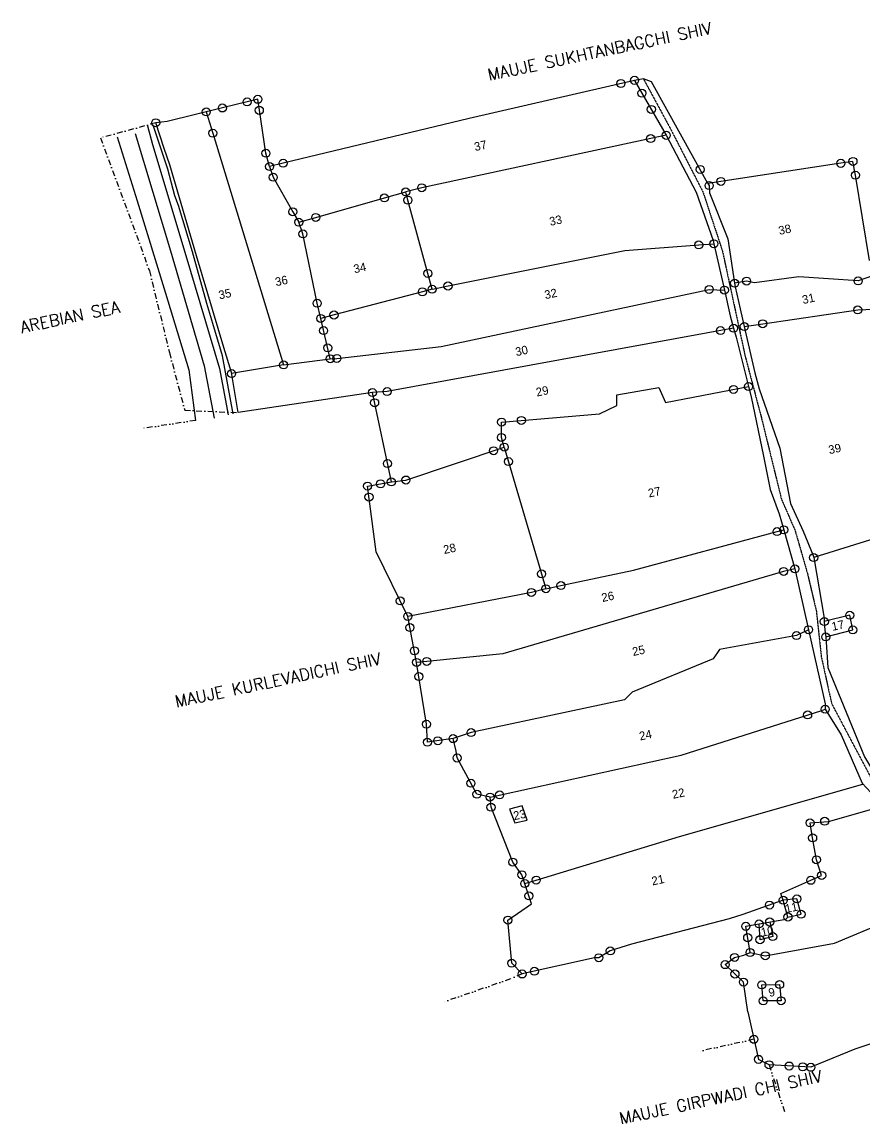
# Model space of a CAD drawing. Header units: metres. Extents: x 353726 to 355880, y 1748954 to 1750743.
# Drawn here: x 353726 to 354465, y 1749777 to 1750743 of the extents above; entities that cross this region are included whole.
import ezdxf
from ezdxf.enums import TextEntityAlignment as Align

# ---------------------------------------------------------------- set-up
doc = ezdxf.new("R2010")
doc.units = ezdxf.units.M
doc.header["$MEASUREMENT"] = 0
for name, pattern in [('DASHDOT', [1, 0.5, -0.25, 0, -0.25]), ('DASHED', [0.75, 0.5, -0.25]), ('DIVIDE', [1.25, 0.5, -0.25, 0, -0.25, 0, -0.25])]:
    doc.linetypes.add(name, pattern=pattern)
for name, color, linetype in [('LINE_WATER', 4, 'Continuous'), ('OFF', 1, 'Continuous'), ('OTHERS', 1, 'Continuous'), ('POLY_PARCEL', 6, 'Continuous'), ('POLY_ROAD', 30, 'Continuous'), ('POLY_WATER', 4, 'Continuous'), ('TEXT_MAPOUT', 7, 'Continuous'), ('TEXT_PARCEL', 7, 'Continuous'), ('V_BOUND_LINE', 7, 'Continuous'), ('V_BOUND_STREAM_LINE', 7, 'DASHDOT'), ('V_DIVIDE_LINE', 7, 'DIVIDE')]:
    doc.layers.add(name, color=color, linetype=linetype)
doc.styles.add('kruti dev 050', font='')
doc.styles.get("Standard").update_dxf_attribs({"font": 'simplex.shx'})
doc.styles.get('kruti dev 050').set_extended_font_data('Kruti Dev 050')

msp = doc.modelspace()

# ---------------------------------------------------------------- linework, layer by layer
for centre in [(354251.48, 1750689.25), (354263.43, 1750692.01), (353933.21, 1750675.39), (354269.94, 1750680.76), (353902.12, 1750667.79), (353923.84, 1750673.1), (353934.5, 1750665.73), (354278.17, 1750666.53), (353843.68, 1750654.8), (353887.96, 1750664.33), (353893.73, 1750645.67), (354277.61, 1750640.97), (354291.29, 1750643.83), (353940.31, 1750628.09), (353943.49, 1750616.47), (353955.39, 1750619.33), (354444.34, 1750619.29), (354454.96, 1750620.89), (353946.73, 1750607.07), (354321.04, 1750613.89), (354457.15, 1750608.88), (354076.92, 1750597.92), (354328.88, 1750599.79), (354339.21, 1750603.46), (354044.18, 1750588.99), (354062.84, 1750594.28), (354064.81, 1750587), (353963.86, 1750576.8), (353983.96, 1750571.89), (353969.03, 1750567.66), (353972.73, 1750557.43), (354332.99, 1750548.81), (354319.74, 1750547.8), (354082.26, 1750522.77), (354099.92, 1750511.78), (354351.16, 1750514.21), (354361.68, 1750516.12), (354459.51, 1750516.23), (354077.49, 1750506.65), (354086.03, 1750508.88), (354328.92, 1750508.79), (354342.26, 1750508.14), (353985.22, 1750496.64), (354459.14, 1750490.87), (353988.37, 1750483.32), (353999.98, 1750486.36), (353990.88, 1750472.71), (354338.85, 1750472.7), (354350.33, 1750474.76), (354359.65, 1750476.24), (354375.81, 1750478.72), (353994.47, 1750457.52), (353955.79, 1750442.65), (353996.73, 1750447.98), (354002.47, 1750448.3), (353910.2, 1750435.02), (354363.38, 1750423.66), (354033.7, 1750418.41), (354046.54, 1750419.22), (354350.24, 1750421.16), (354035.61, 1750409.38), (354146.84, 1750392.44), (354164.23, 1750393.9), (354146.74, 1750379), (354139.9, 1750367.36), (354149.23, 1750370.54), (354046.85, 1750356.14), (354152.93, 1750357.9), (354029.39, 1750336.35), (354040.84, 1750338.38), (354050.25, 1750340.05), (354063.04, 1750341.72), (354030.66, 1750326.78), (354394.24, 1750298.06), (354388.41, 1750296.5), (354420.51, 1750273.7), (354181.93, 1750259.45), (354394.12, 1750261.59), (354404.04, 1750263.85), (354198.94, 1750249.25), (354173.04, 1750243.15), (354185.76, 1750246.47), (354058.04, 1750235.79), (354064.68, 1750222.22), (354452.09, 1750223.17), (354066.56, 1750212.42), (354415.97, 1750210.5), (354429.84, 1750217.68), (354405.45, 1750205.35), (354431.06, 1750204.2), (354454.8, 1750210.32), (354070.48, 1750192.01), (354072.42, 1750181.9), (354081.25, 1750182.77), (354074.39, 1750169.5), (354415.22, 1750135.85), (354430.62, 1750140.79), (354081.02, 1750127.73), (354104.34, 1750115.06), (354120.15, 1750120.36), (354081.87, 1750111.96), (354090.99, 1750113.22), (354107.92, 1750098.1), (354120.02, 1750075.95), (354125.27, 1750066.34), (354145.16, 1750065.7), (354136.8, 1750063.81), (354137.62, 1750054.89), (354417.34, 1750041.24), (354430.17, 1750042.67), (354419.6, 1750028.1), (354422.92, 1750008.86), (354156.65, 1750006.82), (354164.66, 1749995.76), (354177.25, 1749991.09), (354417.98, 1749990.9), (354427.5, 1749995.15), (354167.26, 1749988.04), (354170.89, 1749977.25), (354381.76, 1749969.2), (354393.8, 1749973.44), (354405.79, 1749974.62), (354409.48, 1749961.14), (354152.48, 1749955.98), (354361.03, 1749950.57), (354372.63, 1749952.67), (354381.95, 1749954.36), (354397.97, 1749958.73), (354362.66, 1749940.63), (354384.62, 1749941.63), (354373.45, 1749938.85), (354232.15, 1749923.01), (354242.23, 1749929.04), (354351.17, 1749923.33), (354364.81, 1749927.63), (354378.11, 1749924.73), (354155.82, 1749918.23), (354175.68, 1749911.2), (354342.93, 1749916.98), (354164.9, 1749908.81), (354351.51, 1749908.79), (354358.95, 1749901.69), (354375.03, 1749899.19), (354390.67, 1749899.47), (354376.26, 1749885.2), (354391.93, 1749885.35), (354368.12, 1749851.54), (354372.18, 1749833.97), (354381.36, 1749829.18), (354399.05, 1749828.13), (354410.98, 1749827.42), (354418.03, 1749827)]:
    msp.add_circle(centre, 3.52)
at = {"layer": 'LINE_WATER'}
for p, q in [((353836.6, 1750652.16), (353840.81, 1750635.84)), ((353854.19, 1750614.2), (353841.42, 1750652.83)), ((353809.86, 1750642.49), (353827.41, 1750586.33)), ((353825.8, 1750645.33), (353856.67, 1750542.65)), ((353840.81, 1750635.84), (353870.15, 1750538.57)), ((353860.31, 1750590.67), (353854.19, 1750614.2)), ((353863.62, 1750582.21), (353860.31, 1750590.67)), ((353827.41, 1750586.33), (353852.36, 1750505.51)), ((353875.97, 1750541.81), (353863.62, 1750582.21)), ((353856.67, 1750542.65), (353886.03, 1750441.68)), ((353870.15, 1750538.57), (353899.49, 1750439.51)), ((353888.63, 1750496.37), (353875.97, 1750541.81)), ((353852.36, 1750505.51), (353872.77, 1750438.28)), ((353893.87, 1750478.77), (353888.63, 1750496.37)), ((353902.13, 1750450.49), (353893.87, 1750478.77)), ((353911.69, 1750399.82), (353902.13, 1750450.49)), ((353872.77, 1750438.28), (353878.54, 1750394.01)), ((353886.03, 1750441.68), (353894.94, 1750395.93)), ((353899.49, 1750439.51), (353907.3, 1750398.89))]:
    msp.add_line(p, q, dxfattribs=at)
at = {"layer": 'OFF'}
for p, q in [((354271.18, 1750693.48), (354263.43, 1750692.01)), ((354278.23, 1750690.82), (354271.18, 1750693.48))]:
    msp.add_line(p, q, dxfattribs=at)
at = {"layer": 'OTHERS', "linetype": 'DASHED', "ltscale": 0.5}
for p, q in [((354271.18, 1750693.48), (354294.77, 1750649.97)), ((354294.77, 1750649.97), (354323.43, 1750594.2)), ((354323.43, 1750594.2), (354340.55, 1750542.35)), ((354340.55, 1750542.35), (354360.35, 1750450.56)), ((354360.35, 1750450.56), (354374.72, 1750396.17)), ((354374.72, 1750396.17), (354392.2, 1750325.08)), ((354392.2, 1750325.08), (354404.17, 1750297.61)), ((354404.17, 1750297.61), (354415.08, 1750259.73)), ((354415.08, 1750259.73), (354422.84, 1750226.85)), ((354422.84, 1750226.85), (354427.21, 1750186.68)), ((354427.21, 1750186.68), (354436.29, 1750145.68)), ((354436.29, 1750145.68), (354445.87, 1750127.57)), ((354445.87, 1750127.57), (354470.43, 1750081.39))]:
    msp.add_line(p, q, dxfattribs=at)
at = {"layer": 'POLY_PARCEL'}
for p, q in [((353887.96, 1750664.33), (353893.73, 1750645.67)), ((353893.73, 1750645.67), (353955.79, 1750442.65)), ((354277.63, 1750640.91), (354076.92, 1750597.92)), ((354291.29, 1750643.83), (354277.63, 1750640.91)), ((353943.49, 1750616.47), (353946.73, 1750607.07)), ((353946.73, 1750607.07), (353963.86, 1750576.8)), ((354044.18, 1750588.99), (354062.84, 1750594.28)), ((354076.92, 1750597.92), (354062.84, 1750594.28)), ((354064.81, 1750587), (354062.84, 1750594.28)), ((353983.96, 1750571.89), (354044.18, 1750588.99)), ((354082.26, 1750522.77), (354064.81, 1750587)), ((353963.86, 1750576.8), (353969.03, 1750567.66)), ((353969.03, 1750567.66), (353983.96, 1750571.89)), ((353972.73, 1750557.43), (353969.03, 1750567.66)), ((353985.22, 1750496.64), (353972.73, 1750557.43)), ((354099.92, 1750511.78), (354254.96, 1750542.81)), ((354254.96, 1750542.81), (354319.74, 1750547.8)), ((354319.74, 1750547.8), (354332.99, 1750548.81)), ((354086.03, 1750508.88), (354082.3, 1750522.61)), ((354361.68, 1750516.12), (354351.16, 1750514.21)), ((354368.7, 1750514.67), (354361.68, 1750516.12)), ((354407.49, 1750519.92), (354368.7, 1750514.67)), ((354459.51, 1750516.23), (354407.49, 1750519.92)), ((354472.14, 1750520.59), (354459.51, 1750516.23)), ((354077.49, 1750506.65), (353999.98, 1750486.36)), ((354086.03, 1750508.88), (354077.49, 1750506.65)), ((354086.03, 1750508.88), (354087.91, 1750509.38)), ((354087.91, 1750509.38), (354099.92, 1750511.78)), ((354093.91, 1750458.82), (354328.92, 1750508.79)), ((354328.92, 1750508.79), (354342.26, 1750508.14)), ((353988.37, 1750483.32), (353985.22, 1750496.64)), ((353999.98, 1750486.36), (353988.37, 1750483.32)), ((354375.83, 1750478.62), (354459.14, 1750490.87)), ((354459.14, 1750490.87), (354480.64, 1750491.75)), ((353996.73, 1750447.98), (353988.37, 1750483.32)), ((354350.33, 1750474.76), (354046.54, 1750419.22)), ((354359.65, 1750476.24), (354375.83, 1750478.62)), ((354002.47, 1750448.3), (354093.91, 1750458.82)), ((353955.79, 1750442.65), (353996.73, 1750447.98)), ((353996.73, 1750447.98), (354002.47, 1750448.3)), ((353955.79, 1750442.65), (353910.2, 1750435.02)), ((354046.54, 1750419.22), (354033.7, 1750418.41)), ((354248.05, 1750416.33), (354284.9, 1750422.86)), ((354284.9, 1750422.86), (354290.59, 1750409.8)), ((354290.59, 1750409.8), (354363.38, 1750423.66)), ((354247.91, 1750407.08), (354248.05, 1750416.33)), ((354146.84, 1750392.44), (354232.68, 1750399.66)), ((354232.68, 1750399.66), (354247.91, 1750407.08)), ((354146.74, 1750379), (354146.84, 1750392.44)), ((354149.23, 1750370.54), (354146.74, 1750379)), ((354063.04, 1750341.72), (354149.23, 1750370.54)), ((354149.23, 1750370.54), (354181.93, 1750259.45)), ((354050.25, 1750340.05), (354063.04, 1750341.72)), ((354514.25, 1750303.17), (354420.51, 1750273.7)), ((354262.55, 1750262.69), (354388.41, 1750296.5)), ((354388.41, 1750296.5), (354394.24, 1750298.06)), ((354198.94, 1750249.25), (354262.55, 1750262.69)), ((354404.04, 1750263.85), (354394.12, 1750261.59)), ((354394.12, 1750261.59), (354148.04, 1750189.35)), ((354181.93, 1750259.45), (354185.76, 1750246.47)), ((354173.04, 1750243.15), (354064.68, 1750222.22)), ((354185.76, 1750246.47), (354173.04, 1750243.15)), ((354185.76, 1750246.47), (354198.94, 1750249.25)), ((354452.09, 1750223.17), (354429.84, 1750217.68)), ((354454.8, 1750210.32), (354452.09, 1750223.17)), ((354405.45, 1750205.35), (354338.07, 1750193.27)), ((354415.97, 1750210.5), (354405.45, 1750205.35)), ((354431.06, 1750204.2), (354454.8, 1750210.32)), ((354148.04, 1750189.35), (354081.25, 1750182.77)), ((354338.07, 1750193.27), (354332.27, 1750184.91)), ((354081.25, 1750182.77), (354072.42, 1750181.9)), ((354332.27, 1750184.91), (354261.26, 1750155.88)), ((354254.56, 1750149.2), (354120.15, 1750120.36)), ((354261.26, 1750155.88), (354254.56, 1750149.2)), ((354304.46, 1750100.6), (354427.65, 1750139.83)), ((354427.65, 1750139.83), (354430.62, 1750140.79)), ((354120.15, 1750120.36), (354104.34, 1750115.06)), ((354144.85, 1750065.58), (354304.46, 1750100.6)), ((354303.02, 1750029.4), (354463.71, 1750075.12)), ((354136.8, 1750063.81), (354144.85, 1750065.58)), ((354164.94, 1750056.17), (354153.77, 1750053.39)), ((354153.77, 1750053.39), (354158.41, 1750041.37)), ((354169.26, 1750043.66), (354164.94, 1750056.17)), ((354433.44, 1750042.55), (354471.53, 1750053.11)), ((354158.41, 1750041.37), (354169.26, 1750043.66)), ((354417.34, 1750041.24), (354433.44, 1750042.55)), ((354419.6, 1750028.1), (354417.34, 1750041.24)), ((354177.25, 1749991.09), (354303.02, 1750029.4)), ((354422.92, 1750008.86), (354419.6, 1750028.1)), ((354427.5, 1749995.15), (354422.92, 1750008.86)), ((354417.98, 1749990.9), (354427.5, 1749995.15)), ((354167.26, 1749988.04), (354177.25, 1749991.09)), ((354391.8, 1749979.22), (354417.98, 1749990.9)), ((354393.8, 1749973.44), (354391.8, 1749979.22)), ((354405.79, 1749974.62), (354393.8, 1749973.44)), ((354409.48, 1749961.14), (354405.79, 1749974.62)), ((354381.95, 1749954.36), (354384.62, 1749941.63)), ((354397.97, 1749958.73), (354409.48, 1749961.14)), ((354438.76, 1749935.87), (354483.53, 1749954.55)), ((354373.45, 1749938.85), (354372.63, 1749952.67)), ((354384.62, 1749941.63), (354373.45, 1749938.85)), ((354378.11, 1749924.73), (354438.76, 1749935.87)), ((354364.81, 1749927.63), (354378.11, 1749924.73)), ((354375.03, 1749899.19), (354390.67, 1749899.47)), ((354376.26, 1749885.2), (354375.03, 1749899.19)), ((354390.67, 1749899.47), (354391.93, 1749885.35)), ((354391.93, 1749885.35), (354376.26, 1749885.2))]:
    msp.add_line(p, q, dxfattribs=at)
at = {"layer": 'POLY_ROAD'}
for p, q in [((354263.43, 1750692.01), (354291.29, 1750643.83)), ((354291.29, 1750643.83), (354317.62, 1750593.89)), ((354327.8, 1750601.74), (354328.88, 1750599.79)), ((354317.62, 1750593.89), (354332.32, 1750551.75)), ((354328.88, 1750599.79), (354329.16, 1750593.36)), ((354329.16, 1750593.36), (354345.25, 1750553.23)), ((354345.25, 1750553.23), (354351.16, 1750514.21)), ((354332.32, 1750551.75), (354332.99, 1750548.81)), ((354332.99, 1750548.81), (354342.26, 1750508.14)), ((354351.16, 1750514.21), (354351.66, 1750510.93)), ((354342.26, 1750508.14), (354347.41, 1750485.56)), ((354351.66, 1750510.93), (354356.09, 1750491.67)), ((354347.41, 1750485.56), (354350.33, 1750474.76)), ((354356.09, 1750491.67), (354359.65, 1750476.24)), ((354350.33, 1750474.76), (354352.41, 1750467.06)), ((354359.65, 1750476.24), (354369, 1750435.67)), ((354352.41, 1750467.06), (354363.38, 1750423.66)), ((354369, 1750435.67), (354372.68, 1750421.66)), ((354363.38, 1750423.66), (354365.67, 1750414.58)), ((354372.68, 1750421.66), (354390.88, 1750369.72)), ((354365.67, 1750414.58), (354376.65, 1750362.6)), ((354390.88, 1750369.72), (354400.06, 1750321.16)), ((354376.65, 1750362.6), (354382.44, 1750333.5)), ((354382.44, 1750333.5), (354390.25, 1750311.98)), ((354400.06, 1750321.16), (354411.33, 1750296.85)), ((354390.25, 1750311.98), (354394.24, 1750298.06)), ((354394.24, 1750298.06), (354404.04, 1750263.85)), ((354411.33, 1750296.85), (354420.16, 1750275.71)), ((354420.16, 1750275.71), (354420.51, 1750273.7)), ((354420.51, 1750273.7), (354429.61, 1750220.71)), ((354404.04, 1750263.85), (354415.97, 1750210.5)), ((354429.61, 1750220.71), (354429.84, 1750217.68)), ((354429.84, 1750217.68), (354430.42, 1750210.06)), ((354415.97, 1750210.5), (354430.46, 1750145.7)), ((354430.42, 1750210.06), (354431.06, 1750204.2)), ((354431.06, 1750204.2), (354431.57, 1750199.48)), ((354431.57, 1750199.48), (354432.9, 1750177.5)), ((354432.9, 1750177.5), (354464.98, 1750099.15)), ((354430.46, 1750145.7), (354430.62, 1750140.79)), ((354430.62, 1750140.79), (354444.58, 1750118.36)), ((354444.58, 1750118.36), (354462.97, 1750075.91)), ((354464.98, 1750099.15), (354489.1, 1750058.87)), ((354462.97, 1750075.91), (354482.1, 1750055.7))]:
    msp.add_line(p, q, dxfattribs=at)
at = {"layer": 'POLY_WATER'}
for p, q in [((353851.11, 1750632.32), (353843.68, 1750654.8)), ((353856.03, 1750618.08), (353851.11, 1750632.32)), ((353879.37, 1750538.33), (353856.03, 1750618.08)), ((353903.25, 1750457.85), (353879.37, 1750538.33)), ((353910.04, 1750435.95), (353903.25, 1750457.85)), ((353915.98, 1750400.8), (353910.04, 1750435.95))]:
    msp.add_line(p, q, dxfattribs=at)
at = {"layer": 'V_BOUND_LINE'}
for p, q in [((354263.43, 1750692.01), (354118.38, 1750658.48)), ((354327.8, 1750601.74), (354278.23, 1750690.82)), ((353923.84, 1750673.1), (353902.12, 1750667.79)), ((353933.21, 1750675.39), (353923.84, 1750673.1)), ((353934.66, 1750665.75), (353933.21, 1750675.39)), ((353902.12, 1750667.79), (353853.57, 1750655.92)), ((353940.31, 1750628.09), (353934.66, 1750665.75)), ((354118.38, 1750658.48), (353955.39, 1750619.33)), ((353853.57, 1750655.92), (353843.68, 1750654.8)), ((353943.49, 1750616.47), (353940.31, 1750628.09)), ((354454.96, 1750620.89), (354444.3, 1750619.45)), ((354457.15, 1750608.88), (354454.96, 1750620.89)), ((353955.39, 1750619.33), (353943.49, 1750616.47)), ((354444.3, 1750619.45), (354327.8, 1750601.74)), ((354469.5, 1750534.01), (354457.15, 1750608.88)), ((354033.7, 1750418.41), (353915.98, 1750400.8)), ((354050.25, 1750340.05), (354033.7, 1750418.41)), ((354029.39, 1750336.35), (354050.25, 1750340.05)), ((354037.07, 1750278.64), (354029.39, 1750336.35)), ((354064.68, 1750222.22), (354037.07, 1750278.64)), ((354072.42, 1750181.9), (354064.68, 1750222.22)), ((354081.02, 1750127.73), (354072.42, 1750181.9)), ((354081.87, 1750111.96), (354081.02, 1750127.73)), ((354104.34, 1750115.06), (354081.87, 1750111.96)), ((354107.04, 1750103.94), (354104.34, 1750115.06)), ((354107.92, 1750098.1), (354107.04, 1750103.94)), ((354125.27, 1750066.34), (354107.92, 1750098.1)), ((354136.8, 1750063.81), (354125.27, 1750066.34)), ((354137.62, 1750054.89), (354136.8, 1750063.81)), ((354156.65, 1750006.82), (354137.62, 1750054.89)), ((354164.66, 1749995.76), (354156.65, 1750006.82)), ((354173.23, 1749970.29), (354164.66, 1749995.76)), ((354393.8, 1749973.44), (354358.47, 1749961.01)), ((354397.97, 1749958.73), (354393.8, 1749973.44)), ((354152.48, 1749955.98), (354173.23, 1749970.29)), ((354155.82, 1749918.23), (354152.48, 1749955.98)), ((354346.53, 1749957.07), (354260.71, 1749935.05)), ((354358.47, 1749961.01), (354346.53, 1749957.07)), ((354361.03, 1749950.57), (354396.22, 1749956.94)), ((354396.22, 1749956.94), (354397.97, 1749958.73)), ((354364.81, 1749927.63), (354361.03, 1749950.57)), ((354260.71, 1749935.05), (354242.23, 1749929.04)), ((354242.23, 1749929.04), (354232.15, 1749923.01)), ((354351.17, 1749923.33), (354359.25, 1749925.39)), ((354359.25, 1749925.39), (354364.81, 1749927.63)), ((354164.9, 1749908.81), (354155.82, 1749918.23)), ((354228.27, 1749922.9), (354164.9, 1749908.81)), ((354232.15, 1749923.01), (354228.27, 1749922.9)), ((354342.93, 1749916.98), (354351.17, 1749923.33)), ((354358.95, 1749901.69), (354342.93, 1749916.98)), ((354362.69, 1749875.55), (354358.95, 1749901.69)), ((354514.53, 1749862.38), (354456.7, 1749843.01)), ((354456.7, 1749843.01), (354418.03, 1749827)), ((354381.36, 1749829.18), (354372.18, 1749833.97)), ((354418.03, 1749827), (354381.36, 1749829.18))]:
    msp.add_line(p, q, dxfattribs=at)
msp.add_arc((358403.18, 1750776.08), 4139.63, 192.56451, 193.15479, dxfattribs=at)
at = {"layer": 'V_BOUND_STREAM_LINE', "ltscale": 10}
for p, q in [((353843.68, 1750654.8), (353795.4, 1750641.55)), ((353795.4, 1750641.55), (353838.15, 1750525.14)), ((353838.15, 1750525.14), (353855.66, 1750453.47)), ((353855.66, 1750453.47), (353869.12, 1750402.86)), ((353869.12, 1750402.86), (353915.98, 1750400.8))]:
    msp.add_line(p, q, dxfattribs=at)
at = {"layer": 'V_DIVIDE_LINE', "ltscale": 10}
for p, q in [((353878.54, 1750394.01), (353832.61, 1750386.97)), ((354164.9, 1749908.81), (354154.8, 1749904.55)), ((354154.8, 1749904.55), (354096.95, 1749884.53)), ((354368.12, 1749851.54), (354320.64, 1749841.15)), ((354381.36, 1749829.18), (354395.06, 1749787.86))]:
    msp.add_line(p, q, dxfattribs=at)

# ---------------------------------------------------------------- texts
at = {"layer": 'TEXT_MAPOUT'}
for s, p in [('MAUJE SUKHTANBAGCHI SHIV', (354135.88, 1750691.72)), ('AREBIAN SEA', (353726.04, 1750470.41)), ('MAUJE KURLEVADICHI SHIV', (353861.59, 1750142.32)), ('MAUJE GIRPWADI CHI SHIV', (354251.22, 1749776.98))]:
    msp.add_text(s, height=10.3534, rotation=11.92694, dxfattribs=at).set_placement(p)
at = {"layer": 'TEXT_PARCEL', "style": 'kruti dev 050'}
for s, height, p in [('37', 7.454, (354128.39, 1750634.82)), ('33', 7.454, (354194.26, 1750569.23)), ('38', 7.454, (354395.18, 1750561.28)), ('34', 7.454, (354022.6, 1750527.67)), ('36', 7.454, (353953.88, 1750516.33)), ('35', 7.454, (353904.31, 1750504.8)), ('32', 7.454, (354189.97, 1750504.95)), ('31', 7.454, (354415.88, 1750500.72)), ('30', 7.454, (354164.43, 1750455.03)), ('29', 7.454, (354182.52, 1750419.63)), ('39', 7.454, (354438.96, 1750369.11)), ('27', 7.454, (354280.8, 1750331.2)), ('28', 7.454, (354101.28, 1750281.62)), ('26', 7.454, (354239.99, 1750239.55)), ('17', 7.454, (354441.68, 1750214.3)), ('25', 7.454, (354266.96, 1750192.24)), ('24', 7.454, (354273.04, 1750118.26)), ('22', 7.454, (354301.88, 1750067.11)), ('23', 7.454, (354162.68, 1750048.35)), ('21', 7.454, (354283.94, 1749991.24)), ('11', 7.454, (354400.92, 1749966.96)), ('10', 7.454, (354379.81, 1749946.22)), ('9', 7.45, (354383.68, 1749892.83))]:
    msp.add_text(s, height=height, rotation=11.92694, dxfattribs=at).set_placement(p, align=Align.MIDDLE)

doc.saveas('drawing.dxf')
